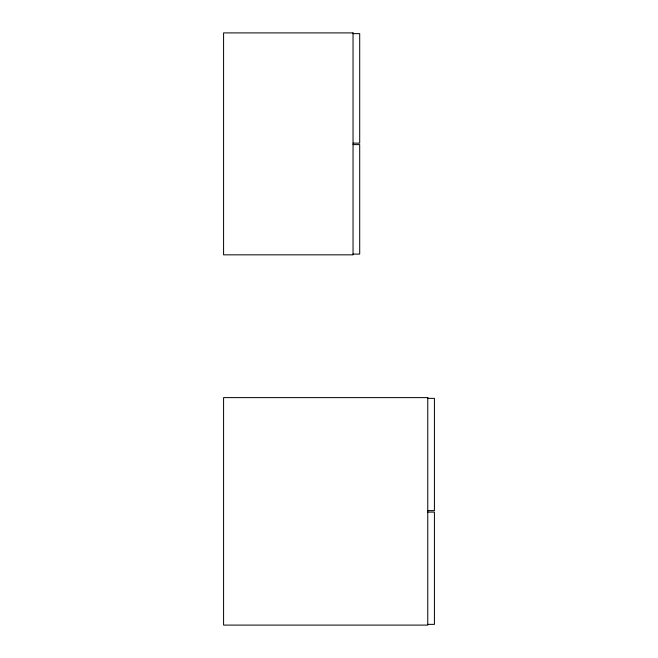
<?xml version="1.0" encoding="UTF-8"?>
<svg xmlns="http://www.w3.org/2000/svg" width="658" height="658" viewBox="0 0 658 658"><rect width="100%" height="100%" fill="white"/><g stroke="black" fill="none" stroke-linecap="round" stroke-linejoin="round"><path stroke-width="0.99" d="M353.042 33.64L359.704 33.64L359.704 143.131L353.042 143.131M353.042 144.612L359.704 144.612L359.704 254.095L353.042 254.095M427.758 398.353L434.42 398.353L434.42 510.616L427.758 510.616M427.758 512.097L434.42 512.097L434.42 624.36L427.758 624.36M353.042 32.9L223.58 32.9L223.58 254.835L353.042 254.835L353.042 32.9M427.758 397.613L223.58 397.613L223.58 625.1L427.758 625.1L427.758 397.613"/></g></svg>
